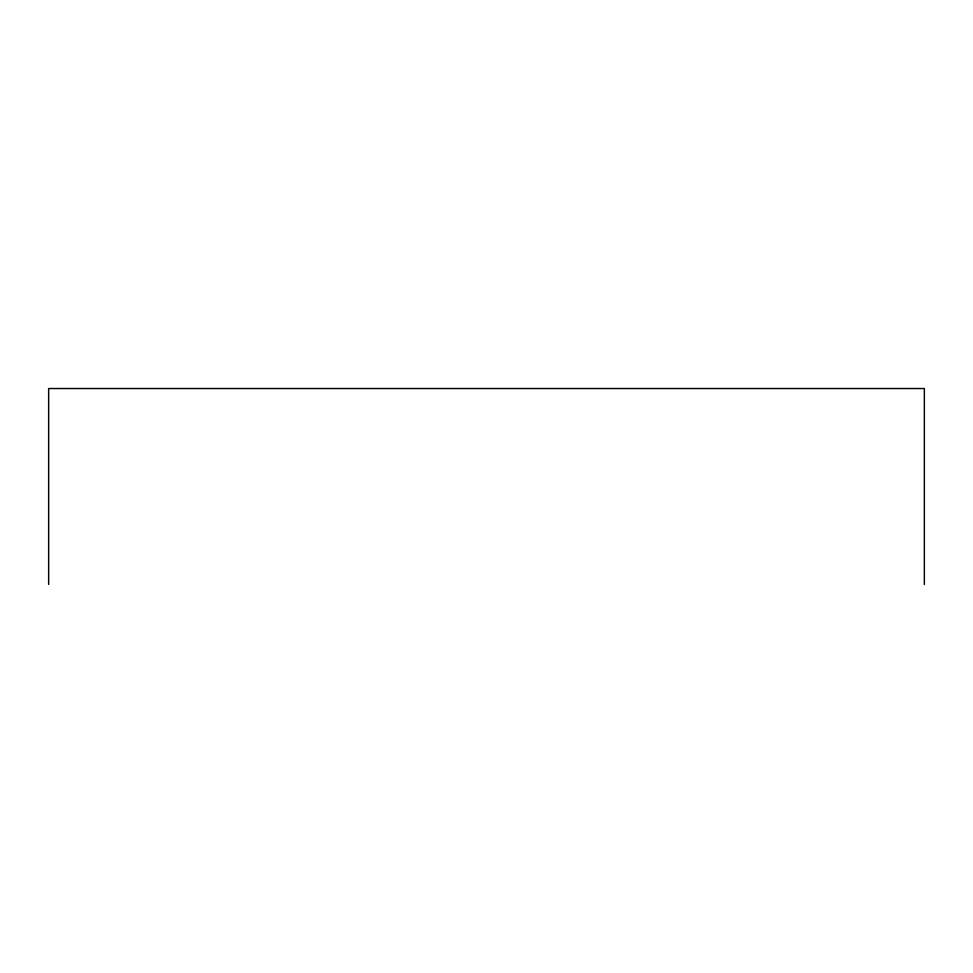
<?xml version="1.0" encoding="UTF-8"?>
<svg xmlns="http://www.w3.org/2000/svg" width="973" height="973" viewBox="0 0 973 973"><rect width="100%" height="100%" fill="white"/><g stroke="black" fill="none" stroke-linecap="round" stroke-linejoin="round"><path stroke-width="1.46" d="M924.35 584.469L924.35 388.531L48.65 388.531L48.65 584.469"/></g></svg>
